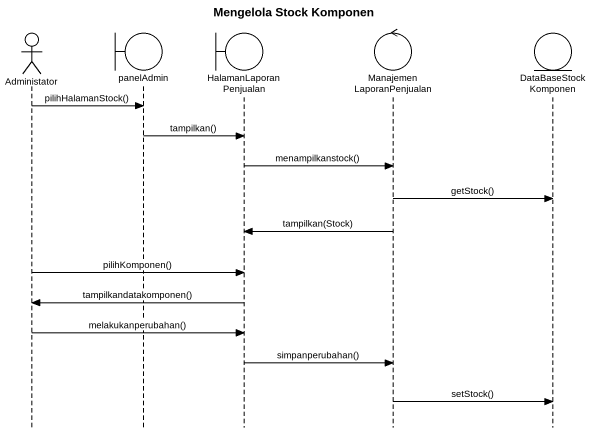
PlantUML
@startuml
title Mengelola Stock Komponen
hide footbox
actor Administator
boundary panelAdmin
boundary HalamanLaporanPenjualan
control ManajemenLaporanPenjualan
entity DataBaseStockKomponen

Administator -> panelAdmin : pilihHalamanStock()
panelAdmin -> HalamanLaporanPenjualan : tampilkan()
HalamanLaporanPenjualan -> ManajemenLaporanPenjualan : menampilkanstock()
ManajemenLaporanPenjualan -> DataBaseStockKomponen : getStock()
ManajemenLaporanPenjualan -> HalamanLaporanPenjualan : tampilkan(Stock)
Administator -> HalamanLaporanPenjualan : pilihKomponen()
HalamanLaporanPenjualan -> Administator : tampilkandatakomponen()
Administator -> HalamanLaporanPenjualan : melakukanperubahan()
HalamanLaporanPenjualan -> ManajemenLaporanPenjualan : simpanperubahan()
ManajemenLaporanPenjualan -> DataBaseStockKomponen : setStock()
@enduml
